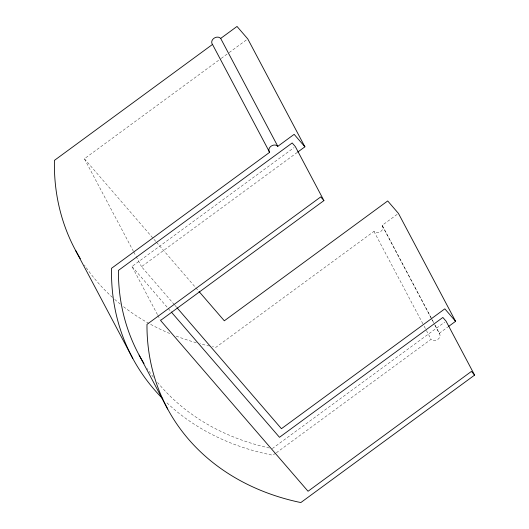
<?xml version="1.0" encoding="UTF-8"?>
<svg xmlns="http://www.w3.org/2000/svg" width="529" height="529" viewBox="0 0 529 529"><rect width="100%" height="100%" fill="white"/><g stroke="black" fill="none" stroke-linecap="round" stroke-linejoin="round"><path stroke-width="0.4" stroke-dasharray="2.65 1.98" d="M133.42 251.341L84.402 158.753L220.547 58.891M221.215 58.402L228.521 53.039M229.183 52.556L246.448 39.887M157.463 314.603L131.986 266.484L294.038 147.617M174.352 304.671L141.527 266.656L296.941 152.656M397.153 214.377L382.123 225.4A5.098 4.08 -27.9 0 1 380.728 231.517A5.098 4.08 -27.9 0 1 373.95 231.398L215.878 347.341L215.409 347.262A270.312 216.447 -27.9 0 1 212.42 346.654M272.29 448.599L444.71 322.128M275.662 453.293L272.534 455.158A270.312 216.447 -27.9 0 1 165.59 401.544M276.323 452.811L431.082 339.294A5.098 4.08 -27.9 0 0 437.853 339.413A5.098 4.08 -27.9 0 0 439.249 333.303L434.23 323.821M439.249 333.303L447.746 327.067M84.402 158.753L155.969 241.647M156.511 242.269L198.487 290.877M174.894 305.293L176.507 307.164M131.986 266.484L170.741 311.369M382.593 226.114L432.001 319.437M432.385 320.164L434.699 324.535M435.089 325.269L439.718 334.017M382.123 225.4L431.142 317.989M431.532 318.723L433.846 323.093M373.95 231.398L423.749 325.441M424.132 326.168L426.063 329.818M426.447 330.546L431.082 339.294M133.811 252.075L135.741 255.719M136.125 256.446L141.527 266.656M157.847 315.33L160.161 319.708M269.347 447.99A263.131 210.694 -27.9 0 1 157.616 382.507M153.384 377.177A263.131 210.694 -27.9 0 1 147.254 368.587M209.444 346.019A270.312 216.447 -27.9 0 1 199.896 343.705M196.279 342.719A270.312 216.447 -27.9 0 1 175.172 335.69M169.736 333.495A270.312 216.447 -27.9 0 1 149.661 323.821M148.947 323.424A270.312 216.447 -27.9 0 1 122.768 306.093M120.281 304.109A270.312 216.447 -27.9 0 1 114.244 298.984M112.485 297.41A270.312 216.447 -27.9 0 1 84.455 265.089"/><path stroke-width="0.79" d="M297.602 152.173L304.909 146.811L247.777 38.915L237.018 26.45L220.679 38.432A5.098 4.08 -27.9 0 0 213.901 38.313A5.098 4.08 -27.9 0 0 212.506 44.429L54.434 160.373L54.421 160.816A270.312 216.447 -27.9 0 0 80.276 258.588M304.909 146.811L294.144 134.346L277.804 146.335A5.098 4.08 -27.9 0 0 271.033 146.216A5.098 4.08 -27.9 0 0 269.638 152.326L111.566 268.276L111.546 268.712A270.312 216.447 -27.9 0 0 162.8 398.787M323.927 200.597L160.552 320.435L308.043 491.256L471.425 371.411L474.606 375.101L300.849 502.55L297.913 501.942A263.131 210.694 -27.9 0 1 146.976 327.14L146.989 324.363L320.746 196.907L323.927 200.597L295.361 146.645L292.18 142.962L118.423 270.412L118.41 273.189A263.131 210.694 -27.9 0 0 144.007 363.522M448.4 326.591L455.588 321.315L398.456 213.418L387.697 200.954L224.316 320.792L199.023 291.505M455.588 321.315L444.823 308.85L281.448 428.695L177.043 307.785M171.284 311.998L279.484 437.304L442.859 317.466L446.046 321.149L474.606 375.101M220.679 38.432L277.804 146.335M212.506 44.429L269.638 152.326M139.114 355.065L167.68 409.016M75.66 250.561L132.786 358.457"/></g></svg>
